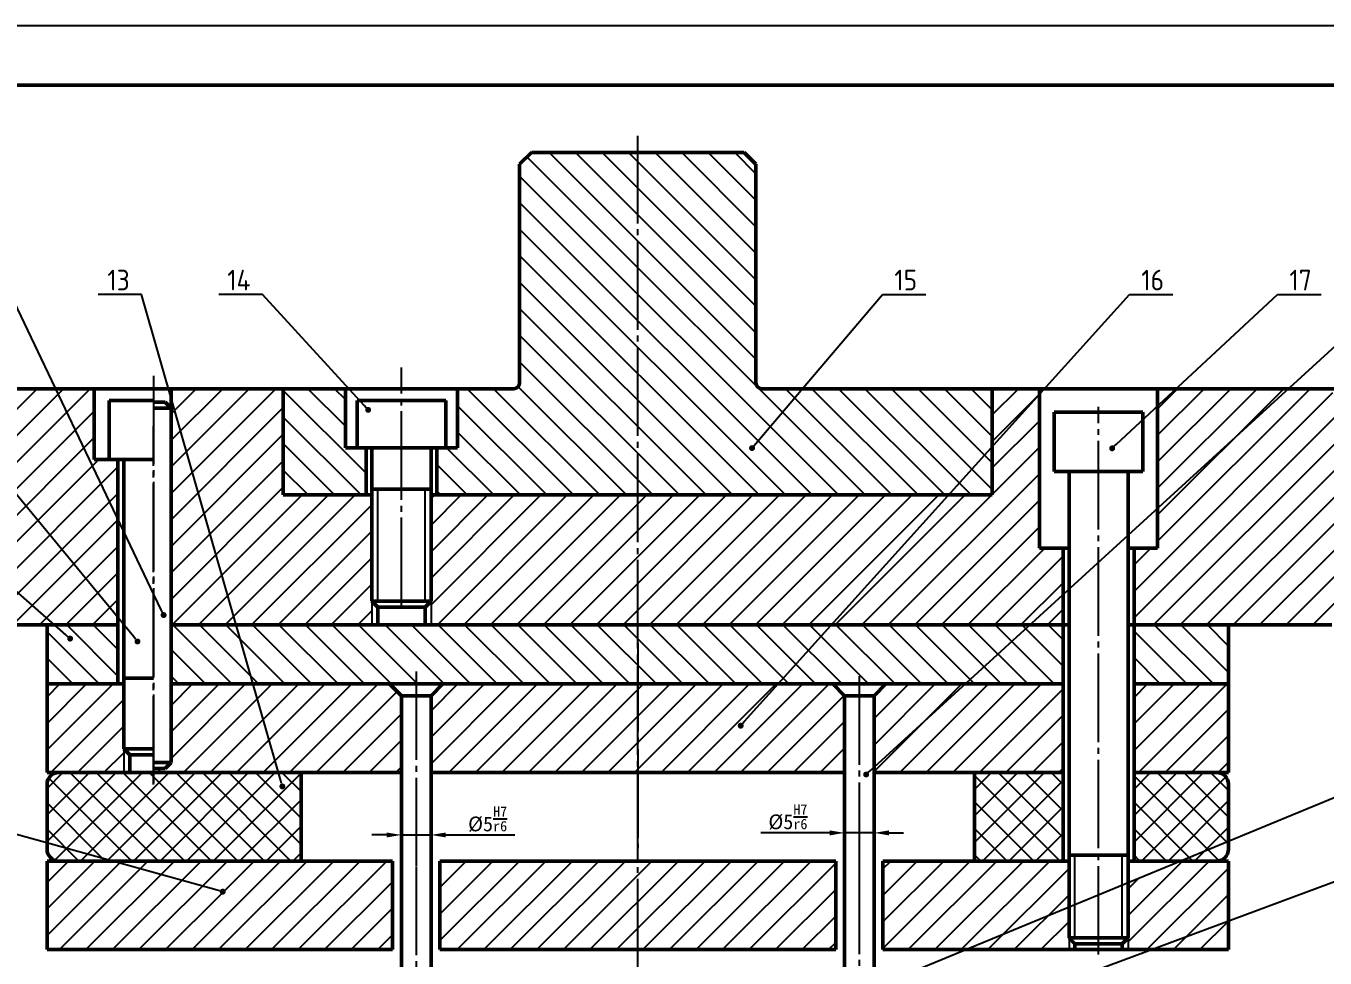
# Model space of a CAD drawing. Header units: millimetres. Extents: x 165 to 1006, y 1 to 595.
# Drawn here: x 347.9 to 567.8, y 437.4 to 595.3 of the extents above; entities that cross this region are included whole.
import ezdxf
from ezdxf import colors
from ezdxf.entities.mleader import LeaderData, LeaderLine
from ezdxf.enums import TextEntityAlignment as Align
from ezdxf.math import Vec2, Vec3

# ---------------------------------------------------------------- set-up
doc = ezdxf.new("R2010")
doc.units = ezdxf.units.MM
doc.linetypes.add('点画线', pattern=[18, 15, -1, 1, -1])
for name, color, linetype in [('剖面线', 3, 'Continuous'), ('引线', 6, 'Continuous'), ('文字', 7, 'Continuous'), ('标注', 3, 'Continuous'), ('点画线', 1, '点画线'), ('细实线', 1, 'Continuous'), ('辅助线', 4, 'Continuous')]:
    doc.layers.add(name, color=color, linetype=linetype)
doc.layers.add('粗实线', color=7, linetype='Continuous', lineweight=50)
doc.layers.add('粗实线 @ 1', color=7, linetype='Continuous', lineweight=50)
doc.styles.add('数字直体', font='isocp.shx')
doc.styles.add('汉字长仿宋体', font='hyswlongfangsong.ttf', dxfattribs={"width": 0.67})
doc.dimstyles.new('ISO-25', dxfattribs={"dimtxt": 2.5, "dimasz": 2.5, "dimexe": 1.25, "dimexo": 0.625, "dimtad": 1, "dimdsep": 46, "dimtxsty": 'Standard', "dimcen": 2.5, "dimadec": 0, "dimazin": 0, "dimtfac": 1, "dimtmove": 0, "dimatfit": 3, "dimfxl": 1, "dimarcsym": 0})

# ---------------------------------------------------------------- blocks, each defined once
blk = doc.blocks.new('装订A1(带注释性)')
at = {"layer": '粗实线'}
blk.add_line((0, 574), (-806, 574), dxfattribs=at)
at = {"layer": '辅助线'}
blk.add_line((10, 584), (-831, 584), dxfattribs=at)
at = {"layer": '文字', "style": '汉字长仿宋体', "width": 0.67}
for tag, height, p in [('单位名称', 7, (-25, 47)), ('图名', 7, (-25, 28)), ('设计者', 3.5, (-162, 24.46)), ('标准化', 3.5, (-122, 24.46)), ('质量', 3.5, (-68, 13.5)), ('审核者', 3.5, (-162, 10.46)), ('工艺者', 3.5, (-162, 3.54)), ('批准者', 3.5, (-122, 3.54))]:
    blk.add_attdef(tag, text='', height=height, dxfattribs=at).set_placement(p, align=Align.MIDDLE)
at = {"layer": '文字', "style": '数字直体'}
for tag, height, p in [('45', 5, (-75, 42)), ('16.10.10', 3.5, (-148, 24.5)), ('16.10.10', 3.5, (-108, 24.5)), ('1:1', 3.5, (-56, 13.5)), ('16.10.10', 3.5, (-148, 10.5)), ('001', 5, (-25, 9)), ('16.10.10', 3.5, (-148, 3.5)), ('16.10.10', 3.5, (-108, 3.57)), ('1', 3.5, (-87.01, 4.2)), ('1', 3.5, (-63.1, 4.31))]:
    blk.add_attdef(tag, text='', height=height, dxfattribs=at).set_placement(p, align=Align.MIDDLE)
blk = doc.blocks.new('_Dot')
at = {"color": 0, "linetype": 'ByBlock', "lineweight": -2}
blk.add_line((-0.5, 0), (-1, 0), dxfattribs=at)
at = {"color": 0, "linetype": 'ByBlock', "const_width": 0.5}
blk.add_lwpolyline([(-0.25, 0, 1), (0.25, 0, 1)], format="xyb", close=True, dxfattribs=at)
blk = doc.blocks.new('*D60')
at = {"layer": 'Defpoints', "color": 0, "transparency": 16777216}
for p in [(411.45, 468.85), (416.45, 468.85), (416.45, 458.28)]:
    blk.add_point(p, dxfattribs=at)
at = {"layer": '标注', "color": 0, "lineweight": -2, "transparency": 16777216}
for p, q in [((411.45, 468.23), (411.45, 457.03)), ((416.45, 468.23), (416.45, 457.03)), ((408.95, 458.28), (406.45, 458.28)), ((411.45, 458.28), (416.45, 458.28)), ((418.95, 458.28), (430.61, 458.28))]:
    blk.add_line(p, q, dxfattribs=at)
at = {"layer": '标注', "color": 0, "transparency": 16777216}
for points in [[(408.95, 458.69), (408.95, 457.86), (411.45, 458.28)], [(418.95, 458.69), (418.95, 457.86), (416.45, 458.28)]]:
    blk.add_solid(points, dxfattribs=at)
at = {"layer": '标注', "color": 0, "transparency": 16777216, "insert": (426.03, 460.94), "char_height": 2.5, "attachment_point": 5}
blk.add_mtext('%%C5{\\H0.7x;\\SH7/r6;}', dxfattribs=at)
blk = doc.blocks.new('*D61')
at = {"layer": 'Defpoints', "color": 0, "transparency": 16777216}
for p in [(486.45, 468.85), (491.45, 468.85), (491.45, 458.63)]:
    blk.add_point(p, dxfattribs=at)
at = {"layer": '标注', "color": 0, "lineweight": -2, "transparency": 16777216}
for p, q in [((486.45, 468.23), (486.45, 457.38)), ((491.45, 468.23), (491.45, 457.38)), ((483.95, 458.63), (472.28, 458.63)), ((491.45, 458.63), (486.45, 458.63)), ((493.95, 458.63), (496.45, 458.63))]:
    blk.add_line(p, q, dxfattribs=at)
at = {"layer": '标注', "color": 0, "transparency": 16777216}
for points in [[(483.95, 459.05), (483.95, 458.21), (486.45, 458.63)], [(493.95, 459.05), (493.95, 458.21), (491.45, 458.63)]]:
    blk.add_solid(points, dxfattribs=at)
at = {"layer": '标注', "color": 0, "transparency": 16777216, "insert": (476.86, 461.3), "char_height": 2.5, "attachment_point": 5}
blk.add_mtext('%%C5{\\H0.7x;\\SH7/r6;}', dxfattribs=at)

msp = doc.modelspace()

# ---------------------------------------------------------------- hatches: boundary and pattern name
at = {"layer": '剖面线'}
h = msp.add_hatch(dxfattribs=at)
h.set_pattern_fill('ANSI31', color=256, angle=90)
h.paths.add_polyline_path([(511.446, 533.852), (472.446, 533.852, -0.4142136), (471.446, 534.852), (471.446, 571.852), (469.446, 573.852), (456.446, 573.852), (433.446, 573.852), (431.446, 571.852), (431.446, 534.852, -0.4142136), (430.446, 533.852), (420.946, 533.852), (420.946, 523.852), (417.446, 523.852), (417.446, 515.852), (511.446, 515.852)])
h.paths.add_polyline_path([(405.446, 523.852), (401.946, 523.852), (401.946, 533.852), (391.446, 533.852), (391.446, 515.852), (405.446, 515.852)])
h = msp.add_hatch(dxfattribs=at)
h.set_pattern_fill('ANSI31', color=256)
h.paths.add_polyline_path([(292.446, 531.852), (236.446, 531.852), (236.446, 498.852), (271.446, 498.852), (271.446, 493.852), (292.446, 493.852)])
h.paths.add_polyline_path([(363.446, 521.852), (359.446, 521.852), (359.446, 533.852), (332.446, 533.852), (330.446, 531.852), (330.446, 493.852), (331.946, 493.852), (351.446, 493.852), (363.446, 493.852)])
h.paths.add_polyline_path([(406.446, 508.852), (406.446, 515.852), (391.446, 515.852), (391.446, 533.852), (372.446, 533.852), (372.446, 493.852), (406.446, 493.852), (406.446, 497.852)])
h.paths.add_polyline_path([(451.446, 515.852), (416.446, 515.852), (416.446, 508.852), (416.446, 497.852), (416.446, 493.852), (451.446, 493.852)])
h.paths.add_polyline_path([(519.446, 533.852), (511.446, 533.852), (511.446, 515.852), (451.446, 515.852), (451.446, 493.852), (523.446, 493.852), (523.446, 506.852), (521.946, 506.852), (519.446, 506.852)])
h.paths.add_polyline_path([(570.446, 531.852), (568.446, 533.852), (539.446, 533.852), (539.446, 506.852), (536.946, 506.852), (535.446, 506.852), (535.446, 493.852), (568.946, 493.852), (570.446, 493.852)])
h.paths.add_polyline_path([(666.446, 531.852), (612.446, 531.852), (612.446, 493.852), (631.446, 493.852), (631.446, 498.852), (666.446, 498.852)])
h = msp.add_hatch(dxfattribs=at)
h.set_pattern_fill('ANSI31', color=256, angle=90)
h.paths.add_polyline_path([(363.446, 493.852), (351.446, 493.852), (351.446, 488.852), (351.446, 483.852), (363.446, 483.852)])
h.paths.add_polyline_path([(451.446, 490.786), (451.446, 493.852), (372.446, 493.852), (372.446, 483.852), (451.446, 483.852)])
h.paths.add_polyline_path([(523.446, 493.852), (451.446, 493.852), (451.446, 490.786), (451.446, 483.852), (457.446, 483.852), (523.446, 483.852)])
h.paths.add_polyline_path([(551.446, 493.852), (535.446, 493.852), (535.446, 483.852), (551.446, 483.852), (551.446, 488.852)])
h = msp.add_hatch(dxfattribs=at)
h.set_pattern_fill('ANSI31', color=256)
h.paths.add_polyline_path([(364.446, 483.852), (351.446, 483.852), (351.446, 468.852), (364.446, 468.852), (364.446, 472.852)])
h.paths.add_polyline_path([(411.446, 481.852), (409.446, 483.852), (372.446, 483.852), (372.446, 470.544), (371.446, 469.544), (369.446, 469.544), (369.446, 468.852), (401.446, 468.852), (411.446, 468.852)])
h.paths.add_polyline_path([(451.446, 483.852), (418.446, 483.852), (416.446, 481.852), (416.446, 468.852), (451.446, 468.852)])
h.paths.add_polyline_path([(486.446, 481.852), (484.446, 483.852), (457.446, 483.852), (451.446, 483.852), (451.446, 468.852), (454.155, 468.852), (486.446, 468.852)])
h.paths.add_polyline_path([(523.446, 483.852), (493.446, 483.852), (491.446, 481.852), (491.446, 468.852), (501.446, 468.852), (523.446, 468.852)])
h.paths.add_polyline_path([(551.446, 483.852), (535.446, 483.852), (535.446, 468.852), (551.446, 468.852)])
h = msp.add_hatch(dxfattribs=at)
h.set_pattern_fill('ANSI37', color=256)
h.set_pattern_definition([(45, (0, -20), (-2.245064, 2.245064), []), (135, (0, -20), (-2.245064, -2.245064), [])])
h.paths.add_polyline_path([(353.446, 468.852, 0.4142136), (351.446, 466.852), (351.446, 456.906), (362.477, 453.852), (394.446, 453.852), (394.446, 468.852)])
h.paths.add_polyline_path([(391.215, 466.738, -1), (391.353, 466.257, -1)], flags=16)
h.paths.add_polyline_path([(362.477, 453.852), (351.446, 456.906), (351.446, 455.852, 0.4142136), (353.446, 453.852)])
h.paths.add_polyline_path([(549.446, 453.852, 0.4142136), (551.446, 455.852), (551.446, 466.852, 0.4142136), (549.446, 468.852), (535.446, 468.852), (535.446, 453.852)])
h.paths.add_polyline_path([(523.446, 468.852), (508.446, 468.852), (508.446, 453.852), (523.446, 453.852)])
h = msp.add_hatch(dxfattribs=at)
h.set_pattern_fill('ANSI31', color=256)
h.paths.add_polyline_path([(409.946, 453.852), (401.446, 453.852), (394.446, 453.852), (351.446, 453.852), (351.446, 450.852), (351.446, 438.852), (409.946, 438.852)])
h.paths.add_polyline_path([(380.949, 448.737, -1), (381.431, 448.604, -1)], flags=16)
h.paths.add_polyline_path([(524.446, 453.852), (508.446, 453.852), (501.446, 453.852), (492.946, 453.852), (492.946, 438.852), (506.87, 438.852), (524.446, 446.099)])
h.paths.add_polyline_path([(551.446, 451.066), (551.446, 453.852), (543.247, 453.852), (534.446, 450.223), (534.446, 440.852), (534.446, 438.852), (538.289, 438.852), (551.446, 443.742)])
h.paths.add_polyline_path([(524.446, 446.099), (506.87, 438.852), (524.446, 438.852), (524.446, 440.852)], flags=17)
h.paths.add_polyline_path([(551.446, 443.742), (538.289, 438.852), (551.446, 438.852)], flags=17)
h.paths.add_polyline_path([(484.946, 453.852), (479.946, 453.852), (455.446, 453.852), (451.446, 453.852), (451.446, 438.852), (484.946, 438.852)])
h.paths.add_polyline_path([(451.446, 453.852), (417.946, 453.852), (417.946, 438.852), (451.446, 438.852)])

# ---------------------------------------------------------------- linework, layer by layer
at = {"layer": '点画线'}
for p, q in [((451.446, 327.845), (451.446, 576.693)), ((411.446, 497.02), (411.446, 537.442)), ((369.446, 536.058), (369.446, 466.804)), ((529.446, 438.014), (529.446, 530.795)), ((369.446, 466.804), (369.446, 527.529)), ((451.446, 490.786), (451.446, 456.038)), ((413.946, 485.971), (413.946, 439.352)), ((488.946, 485.164), (488.946, 439.352)), ((364.446, 472.852), (364.446, 468.852)), ((488.946, 453.107), (488.946, 329.027)), ((413.946, 452.897), (413.946, 328.082))]:
    msp.add_line(p, q, dxfattribs=at)
at = {"layer": '粗实线'}
for p, q in [((433.446, 573.852), (431.446, 571.852)), ((431.446, 534.852), (431.446, 571.852)), ((433.446, 573.852), (456.446, 573.852)), ((456.446, 573.852), (469.446, 573.852)), ((469.446, 573.852), (471.446, 571.852)), ((471.446, 571.852), (471.446, 534.852)), ((261.446, 533.852), (430.446, 533.852)), ((359.446, 533.852), (359.446, 521.852)), ((372.446, 533.852), (372.446, 470.544)), ((391.446, 533.852), (430.446, 533.852)), ((401.946, 523.852), (401.946, 533.852)), ((420.946, 523.852), (420.946, 533.852)), ((472.446, 533.852), (666.446, 533.852)), ((472.446, 533.852), (512.446, 533.852)), ((511.446, 533.852), (511.446, 515.852)), ((519.446, 506.852), (519.446, 533.852)), ((539.446, 506.852), (539.446, 533.852)), ((369.446, 531.849), (361.946, 531.849)), ((361.946, 531.849), (361.946, 521.849)), ((371.446, 531.543), (369.446, 531.543)), ((372.446, 530.543), (369.446, 530.543)), ((371.446, 531.543), (372.446, 530.543)), ((418.946, 531.852), (403.946, 531.852)), ((403.946, 531.852), (403.946, 523.852)), ((418.946, 523.852), (418.946, 531.852)), ((536.946, 529.852), (521.946, 529.852)), ((521.946, 529.852), (521.946, 519.852)), ((536.946, 519.852), (536.946, 529.852)), ((401.946, 523.852), (420.946, 523.852)), ((405.446, 523.852), (405.446, 515.852)), ((406.446, 523.852), (406.446, 508.852)), ((416.446, 523.852), (416.446, 508.852)), ((417.446, 523.852), (417.446, 515.852)), ((359.446, 521.852), (369.446, 521.852)), ((363.446, 521.852), (363.446, 483.852)), ((364.446, 521.852), (364.446, 488.852)), ((521.946, 519.852), (524.446, 519.852)), ((524.446, 519.852), (524.446, 440.852)), ((524.446, 519.852), (534.446, 519.852)), ((534.446, 519.852), (534.446, 440.852)), ((536.946, 519.852), (534.446, 519.852)), ((406.446, 516.852), (416.446, 516.852)), ((391.446, 515.852), (406.446, 515.852)), ((511.446, 515.852), (416.446, 515.852)), ((406.446, 508.852), (406.446, 497.852)), ((416.446, 508.852), (416.446, 497.852)), ((521.946, 506.852), (519.446, 506.852)), ((521.946, 506.852), (524.446, 506.852)), ((523.446, 506.852), (523.446, 488.852)), ((523.446, 453.852), (523.446, 506.852)), ((534.446, 506.852), (536.946, 506.852)), ((535.446, 506.852), (535.446, 453.852)), ((536.946, 506.852), (539.446, 506.852)), ((406.446, 497.852), (416.446, 497.852)), ((407.446, 496.852), (406.446, 497.852)), ((415.446, 496.852), (416.446, 497.852)), ((415.446, 496.852), (407.446, 496.852)), ((407.446, 496.852), (407.446, 493.852)), ((415.446, 496.852), (415.446, 493.852)), ((331.946, 493.852), (351.446, 493.852)), ((351.446, 493.852), (351.446, 488.852)), ((351.446, 493.852), (363.446, 493.852)), ((372.446, 493.852), (524.446, 493.852)), ((534.446, 493.852), (535.446, 493.852)), ((568.946, 493.852), (535.446, 493.852)), ((551.446, 488.852), (551.446, 493.852)), ((351.446, 488.852), (351.446, 468.852)), ((364.446, 488.852), (364.446, 472.852)), ((551.446, 488.852), (551.446, 468.852)), ((351.446, 483.852), (364.446, 483.852)), ((364.446, 484.852), (369.446, 484.852)), ((372.446, 483.852), (457.446, 483.852)), ((411.446, 481.852), (409.446, 483.852)), ((416.446, 481.852), (418.446, 483.852)), ((457.446, 483.852), (523.446, 483.852)), ((486.446, 481.852), (484.446, 483.852)), ((491.446, 481.852), (493.446, 483.852)), ((535.446, 483.852), (551.446, 483.852)), ((411.446, 481.852), (416.446, 481.852)), ((411.446, 481.852), (411.446, 432.269)), ((416.446, 432.269), (416.446, 481.852)), ((486.446, 432.269), (486.446, 481.852)), ((491.446, 481.852), (486.446, 481.852)), ((491.446, 481.852), (491.446, 432.269)), ((364.446, 472.852), (369.446, 472.852)), ((365.446, 471.852), (364.446, 472.852)), ((369.446, 471.852), (365.446, 471.852)), ((365.446, 471.852), (365.446, 468.852)), ((351.446, 468.852), (401.446, 468.852)), ((372.446, 470.544), (369.446, 470.544)), ((371.446, 469.544), (369.446, 469.544)), ((372.446, 470.544), (371.446, 469.544)), ((394.446, 468.852), (394.446, 453.852)), ((401.446, 468.852), (411.446, 468.852)), ((416.446, 468.852), (454.155, 468.852)), ((453.946, 468.852), (486.446, 468.852)), ((491.446, 468.852), (501.446, 468.852)), ((501.446, 468.852), (523.446, 468.852)), ((508.446, 453.852), (508.446, 468.852)), ((535.446, 468.852), (551.446, 468.852)), ((351.446, 466.852), (351.446, 455.852)), ((551.446, 466.852), (551.446, 455.852)), ((351.446, 453.852), (394.446, 453.852)), ((351.446, 453.852), (351.446, 450.852)), ((394.446, 453.852), (401.446, 453.852)), ((401.446, 453.852), (409.946, 453.852)), ((409.946, 453.852), (409.946, 438.852)), ((417.946, 453.852), (455.929, 453.852)), ((417.946, 453.852), (417.946, 438.852)), ((455.446, 453.852), (479.946, 453.852)), ((479.946, 453.852), (484.946, 453.852)), ((484.946, 453.852), (484.946, 438.852)), ((492.946, 453.852), (501.446, 453.852)), ((492.946, 453.852), (492.946, 438.852)), ((508.446, 453.852), (501.446, 453.852)), ((508.446, 453.852), (524.446, 453.852)), ((524.446, 454.852), (534.446, 454.852)), ((534.446, 453.852), (551.446, 453.852)), ((551.446, 453.852), (551.446, 450.852)), ((351.446, 450.852), (351.446, 438.852)), ((551.446, 451.066), (551.446, 438.852)), ((524.446, 440.852), (534.446, 440.852)), ((525.446, 439.852), (524.446, 440.852)), ((533.446, 439.852), (525.446, 439.852)), ((525.446, 439.852), (525.446, 438.852)), ((533.446, 439.852), (534.446, 440.852)), ((533.446, 439.852), (533.446, 438.852)), ((351.446, 438.852), (409.946, 438.852)), ((484.946, 438.852), (417.946, 438.852)), ((551.446, 438.852), (492.946, 438.852))]:
    msp.add_line(p, q, dxfattribs=at)
at = {"layer": '粗实线', "lineweight": 50}
msp.add_line((391.446, 533.852), (391.446, 515.852), dxfattribs=at)
at = {"layer": '粗实线'}
for centre, radius, start, end in [((430.446, 534.852), 1, 270, 0), ((472.446, 534.852), 1, 180, 270), ((353.446, 466.852), 2, 90, 180), ((549.446, 466.852), 2, 0, 90), ((353.446, 455.852), 2, 180, 270), ((549.446, 455.852), 2, 270, 0)]:
    msp.add_arc(centre, radius, start, end, dxfattribs=at)
at = {"layer": '细实线'}
for p, q in [((407.446, 497.852), (407.446, 516.852)), ((415.446, 497.852), (415.446, 516.852)), ((406.446, 497.852), (406.446, 493.852)), ((416.446, 497.852), (416.446, 493.852)), ((525.446, 444.852), (525.446, 454.852)), ((533.446, 444.852), (533.446, 454.852)), ((525.446, 440.852), (525.446, 444.852)), ((533.446, 440.852), (533.446, 444.852)), ((524.446, 440.852), (524.446, 438.852)), ((534.446, 440.852), (534.446, 438.852))]:
    msp.add_line(p, q, dxfattribs=at)

# ---------------------------------------------------------------- block references
at = {"layer": '粗实线 @ 1'}
msp.add_blockref('装订A1(带注释性)', (995.819, 11.281), dxfattribs=at)

# ---------------------------------------------------------------- dimensions: what is measured, and where the dimension line sits
at = {"layer": '标注'}
dim = msp.add_linear_dim(base=(416.446, 458.277), p1=(411.446, 468.852), p2=(416.446, 468.852), text='%%C5{\\H0.7x;\\SH7/r6;}', dimstyle='ISO-25', dxfattribs=at)
dim.commit()
dim.dimension.update_dxf_attribs({"geometry": '*D60', "text_midpoint": (426.029, 460.943)})
dim = msp.add_linear_dim(base=(491.446, 458.631), p1=(486.446, 468.852), p2=(491.446, 468.852), text='%%C5{\\H0.7x;\\SH7/r6;}', dimstyle='ISO-25', dxfattribs=at)
dim.commit()
dim.dimension.update_dxf_attribs({"geometry": '*D61', "text_midpoint": (476.862, 458.631), "dimtype": 160})

# ---------------------------------------------------------------- leaders
at = {"layer": '引线'}
ml = msp.add_multileader_mtext('Standard', dxfattribs=at)
ml.set_content('10', color=256, style='数字直体')
ml.set_leader_properties()
ml.set_arrow_properties(name='DOT')
ml.build(insert=Vec2(0, 0))
ml.multileader.update_dxf_attribs({"has_dogleg": 0, "text_left_attachment_type": 5, "text_right_attachment_type": 5, "arrow_head_size": 1})
ctx = ml.context
ctx.base_point, ctx.char_height, ctx.arrow_head_size, ctx.plane_origin = Vec3(281.857, 549.797), 3.5, 1, Vec3(359.816, 493.854)
ctx.left_attachment, ctx.right_attachment, ctx.text_align_type = 5, 5, 2
notes = []
notes.append((ctx, [(0, (1, 1, 0), (297.01, 549.797), (-1, 0), 8, [(0, [(355.359, 491.526)], 0, [])])]))
ctx.mtext.insert, ctx.mtext.alignment, ctx.mtext.flow_direction = Vec3(287.01, 553.997), 3, 5
ml = msp.add_multileader_mtext('Standard', dxfattribs=at)
ml.set_content('11', color=256, style='数字直体')
ml.set_leader_properties()
ml.set_arrow_properties(name='DOT')
ml.build(insert=Vec2(0, 0))
ml.multileader.update_dxf_attribs({"has_dogleg": 0, "text_left_attachment_type": 5, "text_right_attachment_type": 5, "arrow_head_size": 1})
ctx = ml.context
ctx.base_point, ctx.char_height, ctx.arrow_head_size, ctx.plane_origin = Vec3(311.916, 549.797), 3.5, 1, Vec3(351.961, 533.575)
ctx.left_attachment, ctx.right_attachment, ctx.text_align_type = 5, 5, 2
notes.append((ctx, [(0, (1, 1, 0), (326.366, 549.797), (-1, 0), 8, [(0, [(366.765, 491.035)], 0, [])])]))
ctx.mtext.insert, ctx.mtext.alignment, ctx.mtext.flow_direction = Vec3(316.366, 553.997), 3, 5
ml = msp.add_multileader_mtext('Standard', dxfattribs=at)
ml.set_content('12', color=256, style='数字直体')
ml.set_leader_properties()
ml.set_arrow_properties(name='DOT')
ml.build(insert=Vec2(0, 0))
ml.multileader.update_dxf_attribs({"has_dogleg": 0, "text_left_attachment_type": 5, "text_right_attachment_type": 5, "arrow_head_size": 1})
ctx = ml.context
ctx.base_point, ctx.char_height, ctx.arrow_head_size, ctx.plane_origin = Vec3(337.953, 549.797), 3.5, 1, Vec3(356.382, 538.058)
ctx.left_attachment, ctx.right_attachment, ctx.text_align_type = 5, 5, 2
notes.append((ctx, [(0, (1, 1, 0), (353.313, 549.797), (-1, 0), 8, [(0, [(371.186, 495.518)], 0, [])])]))
ctx.mtext.insert, ctx.mtext.alignment, ctx.mtext.flow_direction = Vec3(343.313, 553.998), 3, 5
ml = msp.add_multileader_mtext('Standard', dxfattribs=at)
ml.set_content('13', color=256, style='数字直体')
ml.set_leader_properties()
ml.set_arrow_properties(name='DOT')
ml.build(insert=Vec2(0, 0))
ml.multileader.update_dxf_attribs({"has_dogleg": 0, "text_left_attachment_type": 5, "text_right_attachment_type": 5, "arrow_head_size": 1})
ctx = ml.context
ctx.base_point, ctx.char_height, ctx.arrow_head_size, ctx.plane_origin = Vec3(360.158, 549.797), 3.5, 1, Vec3(378.525, 484.793)
ctx.left_attachment, ctx.right_attachment, ctx.text_align_type = 5, 5, 2
notes.append((ctx, [(0, (1, 1, 0), (375.453, 549.797), (-1, 0), 8, [(0, [(391.284, 466.497)], 0, [])])]))
ctx.mtext.insert, ctx.mtext.alignment, ctx.mtext.flow_direction = Vec3(365.453, 553.997), 3, 5
ml = msp.add_multileader_mtext('Standard', dxfattribs=at)
ml.set_content('14', color=256, style='数字直体')
ml.set_leader_properties()
ml.set_arrow_properties(name='DOT')
ml.build(insert=Vec2(0, 0))
ml.multileader.update_dxf_attribs({"has_dogleg": 0, "text_left_attachment_type": 5, "text_right_attachment_type": 5, "arrow_head_size": 1})
ctx = ml.context
ctx.base_point, ctx.char_height, ctx.arrow_head_size, ctx.plane_origin = Vec3(380.398, 549.797), 3.5, 1, Vec3(405.811, 530.263)
ctx.left_attachment, ctx.right_attachment, ctx.text_align_type = 5, 5, 2
notes.append((ctx, [(1, (1, 1, 0), (395.898, 549.797), (-1, 0), 8, [(0, [(405.811, 530.263)], 0, [])])]))
ctx.mtext.insert, ctx.mtext.alignment, ctx.mtext.flow_direction = Vec3(385.898, 553.997), 3, 5
ml = msp.add_multileader_mtext('Standard', dxfattribs=at)
ml.set_content('16', color=256, style='数字直体')
ml.set_leader_properties()
ml.set_arrow_properties(name='DOT')
ml.build(insert=Vec2(0, 0))
ml.multileader.update_dxf_attribs({"has_dogleg": 0, "text_left_attachment_type": 5, "text_right_attachment_type": 5, "arrow_head_size": 1})
ctx = ml.context
ctx.base_point, ctx.char_height, ctx.arrow_head_size, ctx.plane_origin = Vec3(534.677, 549.797), 3.5, 1, Vec3(467.839, 452.883)
ctx.left_attachment, ctx.right_attachment = 5, 5
notes.append((ctx, [(0, (1, 1, 0), (526.677, 549.797), (1, 0), 8, [(0, [(468.866, 476.783)], 0, [])])]))
ctx.mtext.insert, ctx.mtext.flow_direction = Vec3(536.677, 553.997), 5
ml = msp.add_multileader_mtext('Standard', dxfattribs=at)
ml.set_content('15', color=256, style='数字直体')
ml.set_leader_properties()
ml.set_arrow_properties(name='DOT')
ml.build(insert=Vec2(0, 0))
ml.multileader.update_dxf_attribs({"has_dogleg": 0, "text_left_attachment_type": 5, "text_right_attachment_type": 5, "arrow_head_size": 1})
ctx = ml.context
ctx.base_point, ctx.char_height, ctx.arrow_head_size, ctx.plane_origin = Vec3(492.874, 549.797), 3.5, 1, Vec3(453.405, 536.463)
ctx.left_attachment, ctx.right_attachment = 5, 5
notes.append((ctx, [(0, (1, 1, 0), (484.874, 549.797), (1, 0), 8, [(0, [(470.789, 523.791)], 0, [])])]))
ctx.mtext.insert, ctx.mtext.flow_direction = Vec3(494.874, 553.997), 5
ml = msp.add_multileader_mtext('Standard', dxfattribs=at)
ml.set_content('18', color=256, style='数字直体')
ml.set_leader_properties()
ml.set_arrow_properties(name='DOT')
ml.build(insert=Vec2(0, 0))
ml.multileader.update_dxf_attribs({"has_dogleg": 0, "text_left_attachment_type": 5, "text_right_attachment_type": 5, "arrow_head_size": 1})
ctx = ml.context
ctx.base_point, ctx.char_height, ctx.arrow_head_size, ctx.plane_origin = Vec3(579.05, 549.797), 3.5, 1, Vec3(533.288, 524.275)
ctx.left_attachment, ctx.right_attachment = 5, 5
notes.append((ctx, [(0, (1, 1, 0), (571.05, 549.797), (1, 0), 8, [(0, [(490.099, 468.516)], 0, [])])]))
ctx.mtext.insert, ctx.mtext.flow_direction = Vec3(581.05, 553.997), 5
ml = msp.add_multileader_mtext('Standard', dxfattribs=at)
ml.set_content('17', color=256, style='数字直体')
ml.set_leader_properties()
ml.set_arrow_properties(name='DOT')
ml.build(insert=Vec2(0, 0))
ml.multileader.update_dxf_attribs({"has_dogleg": 0, "text_left_attachment_type": 5, "text_right_attachment_type": 5, "arrow_head_size": 1})
ctx = ml.context
ctx.base_point, ctx.char_height, ctx.arrow_head_size, ctx.plane_origin = Vec3(559.757, 549.797), 3.5, 1, Vec3(514.993, 532.281)
ctx.left_attachment, ctx.right_attachment = 5, 5
notes.append((ctx, [(0, (1, 1, 0), (551.757, 549.797), (1, 0), 8, [(0, [(531.746, 523.754)], 0, [])])]))
ctx.mtext.insert, ctx.mtext.flow_direction = Vec3(561.757, 553.997), 5
ml = msp.add_multileader_mtext('Standard', dxfattribs=at)
ml.set_content('21', color=256, style='数字直体')
ml.set_leader_properties()
ml.set_arrow_properties(name='DOT')
ml.build(insert=Vec2(0, 0))
ml.multileader.update_dxf_attribs({"has_dogleg": 0, "text_left_attachment_type": 5, "text_right_attachment_type": 5, "arrow_head_size": 1})
ctx = ml.context
ctx.base_point, ctx.char_height, ctx.arrow_head_size, ctx.plane_origin = Vec3(687.585, 513.37), 3.5, 1, Vec3(438.174, 419.781)
ctx.left_attachment, ctx.right_attachment = 5, 5
notes.append((ctx, [(0, (1, 1, 0), (679.585, 513.37), (1, 0), 8, [(0, [(473.754, 425.196)], 0, [])])]))
ctx.mtext.insert, ctx.mtext.flow_direction = Vec3(689.585, 517.571), 5
ml = msp.add_multileader_mtext('Standard', dxfattribs=at)
ml.set_content('7', color=256, style='数字直体')
ml.set_leader_properties()
ml.set_arrow_properties(name='DOT')
ml.build(insert=Vec2(0, 0))
ml.multileader.update_dxf_attribs({"has_dogleg": 0, "text_left_attachment_type": 5, "text_right_attachment_type": 5, "arrow_head_size": 1})
ctx = ml.context
ctx.base_point, ctx.char_height, ctx.arrow_head_size, ctx.plane_origin = Vec3(207.064, 495.386), 3.5, 1, Vec3(381.19, 448.671)
ctx.left_attachment, ctx.right_attachment, ctx.text_align_type = 5, 5, 2
notes.append((ctx, [(0, (1, 1, 0), (220.464, 495.386), (-1, 0), 8, [(0, [(381.19, 448.671)], 0, [])])]))
ctx.mtext.insert, ctx.mtext.alignment, ctx.mtext.flow_direction = Vec3(210.464, 499.586), 3, 5
ml = msp.add_multileader_mtext('Standard', dxfattribs=at)
ml.set_content('22', color=256, style='数字直体')
ml.set_leader_properties()
ml.set_arrow_properties(name='DOT')
ml.build(insert=Vec2(0, 0))
ml.multileader.update_dxf_attribs({"has_dogleg": 0, "text_left_attachment_type": 5, "text_right_attachment_type": 5, "arrow_head_size": 1})
ctx = ml.context
ctx.base_point, ctx.char_height, ctx.arrow_head_size, ctx.plane_origin = Vec3(687.585, 494.339), 3.5, 1, Vec3(411.174, 438.781)
ctx.left_attachment, ctx.right_attachment = 5, 5
notes.append((ctx, [(0, (1, 1, 0), (679.585, 494.339), (1, 0), 8, [(0, [(453.372, 407.291)], 0, [])])]))
ctx.mtext.insert, ctx.mtext.flow_direction = Vec3(689.585, 498.54), 5
ml = msp.add_multileader_mtext('Standard', dxfattribs=at)
ml.set_content('6', color=256, style='数字直体')
ml.set_leader_properties()
ml.set_arrow_properties(name='DOT')
ml.build(insert=Vec2(0, 0))
ml.multileader.update_dxf_attribs({"has_dogleg": 0, "text_left_attachment_type": 5, "text_right_attachment_type": 5, "arrow_head_size": 1})
ctx = ml.context
ctx.base_point, ctx.char_height, ctx.arrow_head_size, ctx.plane_origin = Vec3(206.681, 455.473), 3.5, 1, Vec3(357.084, 410.948)
ctx.left_attachment, ctx.right_attachment, ctx.text_align_type = 5, 5, 2
notes.append((ctx, [(0, (1, 1, 0), (220.464, 455.473), (-1, 0), 8, [(0, [(400.081, 411.26)], 0, [])])]))
ctx.mtext.insert, ctx.mtext.alignment, ctx.mtext.flow_direction = Vec3(210.464, 459.673), 3, 5
ml = msp.add_multileader_mtext('Standard', dxfattribs=at)
ml.set_content('5', color=256, style='数字直体')
ml.set_leader_properties()
ml.set_arrow_properties(name='DOT')
ml.build(insert=Vec2(0, 0))
ml.multileader.update_dxf_attribs({"has_dogleg": 0, "text_left_attachment_type": 5, "text_right_attachment_type": 5, "arrow_head_size": 1})
ctx = ml.context
ctx.base_point, ctx.char_height, ctx.arrow_head_size, ctx.plane_origin = Vec3(206.919, 439.284), 3.5, 1, Vec3(366.103, 389.158)
ctx.left_attachment, ctx.right_attachment, ctx.text_align_type = 5, 5, 2
notes.append((ctx, [(0, (1, 1, 0), (220.464, 439.284), (-1, 0), 8, [(0, [(366.103, 389.158)], 0, [])])]))
ctx.mtext.insert, ctx.mtext.alignment, ctx.mtext.flow_direction = Vec3(210.464, 443.484), 3, 5
for ctx, leaders in notes:
    for number, flags, end, landing, length, lines in leaders:
        leader = LeaderData()
        leader.index, (leader.has_last_leader_line, leader.has_dogleg_vector, leader.attachment_direction) = number, flags
        leader.last_leader_point, leader.dogleg_vector, leader.dogleg_length = Vec3(end), Vec3(landing), length
        for number, points, colour, breaks in lines:
            line = LeaderLine()
            line.index, line.vertices, line.color, line.breaks = number, Vec3.list(points), colors.encode_raw_color(colour), breaks
            leader.lines.append(line)
        ctx.leaders.append(leader)

doc.saveas('drawing.dxf')
